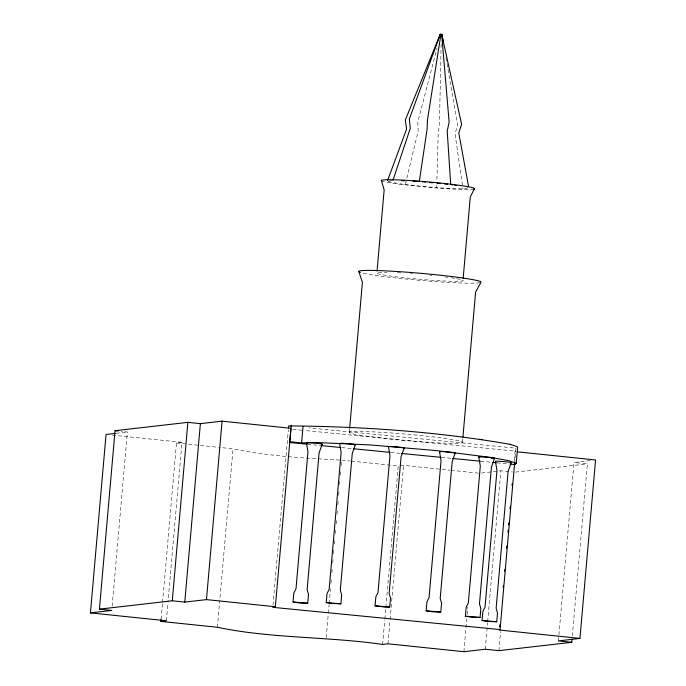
<?xml version="1.0" encoding="UTF-8"?>
<svg xmlns="http://www.w3.org/2000/svg" width="686" height="686" viewBox="0 0 686 686"><rect width="100%" height="100%" fill="white"/><g stroke="black" fill="none" stroke-linecap="round" stroke-linejoin="round"><path stroke-width="0.51" stroke-dasharray="3.43 2.57" d="M441.149 44.11L439.443 124.295L438.234 133.067L436.853 181.413M467.818 187.87L462.981 188.967L436.673 187.724L436.828 182.467M112.152 606.184L127.39 431.991L121.216 431.348M161.064 619.278L162.453 603.346M162.548 602.282L176.491 442.959L181.97 442.333L168.027 601.656M166.355 620.779L167.941 602.72M217.402 627.27L233.017 448.833L219.409 447.418M273.019 605.206L288.352 429.95M326.219 637.508L328.26 614.142M328.354 613.078L329.1 604.58M329.194 603.517L330.489 588.648M330.961 583.34L331.329 579.087M331.887 572.716L332.256 568.462M332.727 563.155L333.096 558.91M333.559 553.593L333.928 549.349M334.399 544.041L334.768 539.788M335.325 533.416L335.6 530.227M336.157 523.855L336.44 520.665M336.998 514.294L337.366 510.05M337.838 504.733L338.207 500.488M338.67 495.181L339.038 490.927M339.596 484.556L339.879 481.366M340.436 474.995L340.71 471.814M341.268 465.434L341.551 462.253M349.285 432.497L349.654 428.244M382.625 644.446L384.76 620.015M384.855 618.952L385.789 608.328M385.875 607.273L398.24 466L403.574 465.365L449.973 470.184M387.967 643.811L390.008 620.444M390.102 619.381L391.586 602.385M391.68 601.322L403.574 465.365M462.475 442.281L462.853 438.02M463.882 651.7L466.763 618.772M467.14 614.527L467.783 607.093M485.251 649.239L487.575 622.691M487.669 621.627L500.866 470.802L512.433 472.002M514.294 460.1L515.04 451.602L515.675 451.148L304.378 430.448M514.586 463.504L515.932 448.172L309.163 427.918M498.928 650.662L500.6 631.54M558.395 640.913L574.002 462.475L591.461 460.443M572.33 635.931L587.388 463.865L574.002 462.475M392.04 180.452L387.204 181.541L405.289 184.645L418.143 131.095L417.791 122.177L437.085 47.831M116.208 433.278L127.39 431.991M481.529 473.023L500.866 470.802M515.589 472.097L587.388 463.865M339.656 460.032C304.001 458.102 268.037 456.164 233.017 448.833M405.289 184.645L436.673 187.724M292.699 429.307L303.315 430.345M307.542 444.262L322.231 445.694M341.679 447.606L352.347 448.644M390.754 452.408L400.375 453.352M441.501 457.382L451.782 458.385M480.569 461.206L491.03 462.227M497.016 462.818L509.355 464.028M112.375 435.104L181.97 442.333M451.028 470.296L478.442 473.151M176.491 442.959L218.362 447.306M341.739 460.126L350.263 461.009M351.335 461.121L398.24 466M359.241 435.181L395.573 439.717L428.236 442.359A56.818 3.267 5 0 0 456.31 440.301A56.818 3.267 5 0 0 376.931 432.051A56.818 3.267 5 0 0 359.241 435.181M445.994 57.701L457.596 125.161L455.067 133.864L462.981 188.967M473.872 189.087A46.828 2.693 5 0 1 431.666 187.612L397.709 184.019A46.828 2.693 5 0 1 381.493 180.752M456.756 278.696A43.372 2.495 5 0 1 446.243 281.08A43.372 2.495 5 0 1 388.593 275.789A43.372 2.495 5 0 1 387.067 272.299M397.331 272.685A43.372 2.495 5 0 1 401.327 272.908M410.434 273.517A43.372 2.495 5 0 1 412.458 273.671M429.796 275.215A43.372 2.495 5 0 1 431.794 275.42M445.017 276.938A43.372 2.495 5 0 1 447.984 277.333M451.062 277.77A43.372 2.495 5 0 1 454.715 278.345M480.037 282.683A61.337 3.533 5 0 1 463.719 283.086L454.569 282.735A61.414 3.533 5 0 1 408.805 279.313L397.288 278.113A61.337 3.533 5 0 1 360.184 272.325"/><path stroke-width="1.03" d="M161.064 619.278L160.876 621.405L166.355 620.779L90.432 612.89L106.047 434.444L115.197 433.389M90.432 612.89L111.775 610.437L99.427 609.142L115.042 430.705L187.887 422.344L200.381 423.648L222.093 421.161L290.967 428.321L275.36 606.767L272.839 607.333L500.06 629.585L514.56 463.89M99.427 609.142L172.272 600.79L187.887 422.344M172.272 600.79L184.774 602.094L200.381 423.648M184.774 602.094L206.477 599.607L222.093 421.161M288.532 427.961L288.712 425.92C362.517 426.46 437.162 431.597 510.144 444.331L510.761 444.545M291.233 425.346L289.801 441.707L301.591 442.933L317.086 442.556L370.543 444.948L436.579 450.616L491.939 457.553L508.712 460.692L516.249 463.256L517.681 446.903L510.144 444.331M301.591 442.933L303.023 426.572M322.163 444.176L319.093 452.906L307.122 589.711L308.503 594.316L307.722 603.243L299.053 602.917L293.051 601.999L293.831 593.073L295.992 588.76L307.963 451.954L306.453 442.839M355.331 444.751L352.261 453.472L340.299 590.286L341.671 594.891L340.891 603.817L332.221 603.491L326.219 602.574L326.999 593.647L329.16 589.334L341.131 452.528L339.621 443.413A7.915 0.454 5 0 1 348.925 443.756A7.915 0.454 5 0 1 354.731 444.897M349.654 428.244L362.422 282.315L358.804 271.51M377.051 271.099L384.151 189.962L381.493 180.752A46.828 2.693 5 0 1 430.431 182.107A46.828 2.693 5 0 1 473.872 189.087M404.174 447.984L401.096 456.705L389.134 593.51L390.505 598.123L389.725 607.05L384.323 607.007L375.062 605.807L375.842 596.88L377.995 592.567L389.965 455.761L388.456 446.646A7.889 0.454 5 0 1 397.743 446.989A7.889 0.454 5 0 1 403.531 448.121M440.446 451.928A7.889 0.454 5 0 1 445.325 451.697L452.031 452.357A7.889 0.454 5 0 1 455.238 452.983L452.168 461.712L440.198 598.518L441.578 603.123L440.798 612.049L432.129 611.732L426.135 610.806L426.915 601.879L429.067 597.575L441.038 460.769L439.529 451.645M463.179 278.216L470.279 197.079L474.506 188.444M462.939 436.956L475.612 292.09L481.058 282.075A61.363 3.533 5 0 0 476.084 280.291L470.304 279.176A61.363 3.533 5 0 0 395.788 271.433A61.363 3.533 5 0 0 360.133 272.316M494.512 458.377L491.442 467.106L479.471 603.912L480.843 608.525L480.063 617.443L471.393 617.126L465.4 616.2L466.18 607.282L468.341 602.968L480.303 466.163L478.794 457.048M511.173 462.681L508.103 471.411L496.132 608.216L497.504 612.83L496.724 621.748L488.063 621.43L482.061 620.504L482.841 611.586L485.002 607.273L496.973 470.467L495.455 461.352A7.889 0.454 5 0 1 504.75 461.695A7.889 0.454 5 0 1 510.53 462.827M499.708 626.858L499.888 624.732M503.147 587.559L503.327 585.432M504.536 571.627L504.725 569.5M506.585 548.26L506.765 546.133M507.974 532.327L508.163 530.201M508.626 524.893L508.815 522.766M510.024 508.961L510.204 506.834M512.065 485.594L512.253 483.467M160.876 621.405L217.402 627.27C271.75 638.666 327.814 636.437 382.625 644.446L387.967 643.811L463.882 651.7L485.251 649.239L498.928 650.662L571.772 642.302L572.055 639.12M571.772 642.302L558.395 640.913L579.953 638.409L595.568 459.972L517.158 451.817M419.317 181.473L427.121 129.071L427.472 119.99L440.918 34.334L441.707 34.411L461.609 124.252L458.788 133.024L468.598 186.601M393.009 180.229L410.288 128.273L409.319 119.132L440.258 34.3L440.918 34.334M387.564 180.555L406.575 129.114L405.315 120.033L440.258 34.3M514.5 464.525L516.249 463.256L514.5 464.525L510.23 464.113M500.06 629.585L499.425 630.04L579.953 638.409M442.153 34.489L440.112 34.334M293.051 601.999L307.722 603.243M326.219 602.574L340.891 603.817M375.062 605.807L389.725 607.05M426.135 610.806L440.798 612.049M465.4 616.2L480.063 617.443M482.061 620.504L496.724 621.748M401.43 180.632L404.586 180.778M413.006 181.173L418.263 181.43M422.456 181.781L425.594 182.09M429.779 182.502L432.917 182.81M437.102 183.213L440.24 183.522M444.425 183.934L447.564 184.242M289.338 442.479L306.814 444.185M321.417 445.617L340.616 447.495M353.419 448.755L390.094 452.34M401.404 453.455L440.892 457.322M452.623 458.471L480.363 461.181M492.908 462.415L496.364 462.75M206.477 599.607L275.36 606.767M115.042 430.705L118.129 431.022M479.668 439.28L482.241 439.64M452.709 184.894L450.702 184.551L447.212 131.035L449.124 122.108L441.707 34.411M454.724 185.237L456.73 185.58M442.196 35.569L443.096 40.843M479.711 457.322A7.889 0.454 5 0 1 482.438 456.962A7.889 0.454 5 0 1 492.96 457.991A7.889 0.454 5 0 1 491.802 458.505M307.371 443.113A7.898 0.454 5 0 1 307.963 442.684A7.898 0.454 5 0 1 315.74 443.182L318.947 443.542A7.898 0.454 5 0 1 321.528 444.322"/></g></svg>
